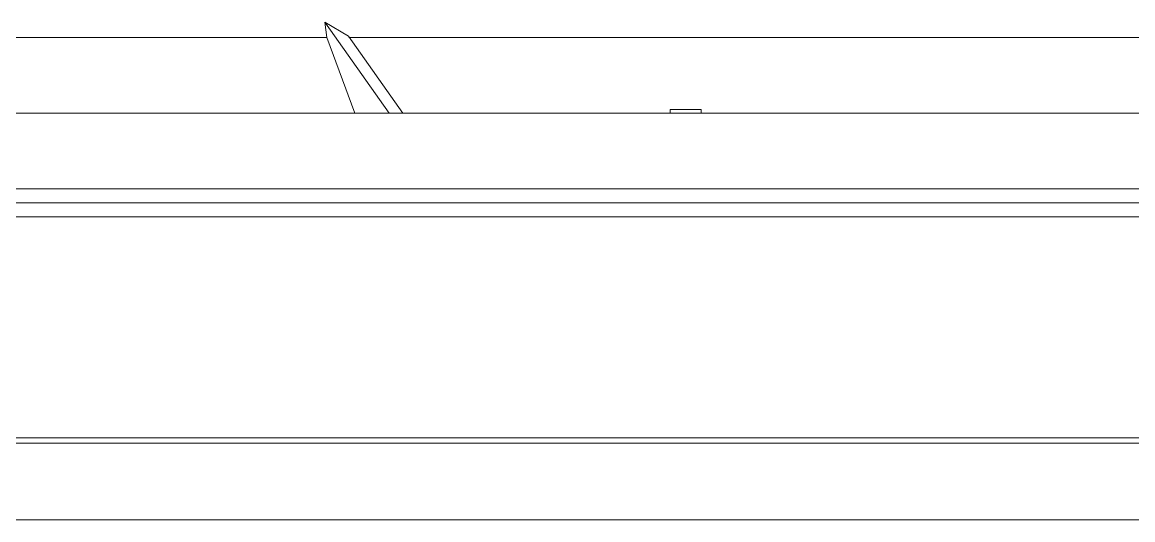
# Model space of a CAD drawing. Header units: millimetres. Extents: x 113490 to 142599, y -20467 to 115.
# Drawn here: x 120551.4 to 120836.4, y -6234.5 to -6106.8 of the extents above; entities that cross this region are included whole.
import ezdxf

# ---------------------------------------------------------------- set-up
doc = ezdxf.new("R2010")
doc.units = ezdxf.units.MM
doc.layers.add('DV1_0', color=7, linetype='Continuous')

msp = doc.modelspace()

# ---------------------------------------------------------------- linework, layer by layer
at = {"layer": 'DV1_0', "color": 7, "linetype": 'Continuous', "lineweight": 15}
for p, q in [((120629.09, -6106.81), (120635.19, -6110.43)), ((120629.09, -6106.81), (120629.58, -6110.72)), ((120645.61, -6130.18), (120629.09, -6106.81)), ((120404.3, -6110.72), (120629.58, -6110.72)), ((120629.58, -6110.72), (120636.78, -6130.18)), ((120649.15, -6130.18), (120635.19, -6110.43)), ((120635.22, -6110.72), (120842.7, -6110.72)), ((120948.67, -6130.18), (118954.42, -6130.18)), ((120717.68, -6129.18), (120725.68, -6129.18)), ((120717.68, -6129.18), (120717.68, -6130.18)), ((120725.68, -6130.18), (120725.68, -6129.18)), ((118972.66, -6153.18), (120990.24, -6153.18)), ((118982.45, -6234.47), (120980.45, -6234.47))]:
    msp.add_line(p, q, dxfattribs=at)
at = {"layer": 'DV1_0', "color": 7, "linetype": 'Continuous', "lineweight": 20}
for p, q in [((118944.42, -6149.58), (120958.67, -6149.58)), ((118976.26, -6156.78), (120986.64, -6156.78)), ((118982.45, -6213.46), (120980.45, -6213.46)), ((118982.45, -6214.85), (120980.45, -6214.85))]:
    msp.add_line(p, q, dxfattribs=at)

doc.saveas('drawing.dxf')
